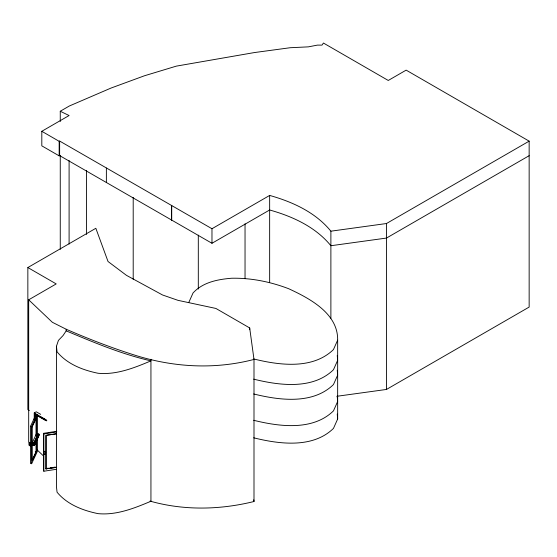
<?xml version="1.0" encoding="UTF-8"?>
<svg xmlns="http://www.w3.org/2000/svg" width="557" height="557" viewBox="0 0 557 557"><rect width="100%" height="100%" fill="white"/><g stroke="black" fill="none" stroke-linecap="round" stroke-linejoin="round"><path stroke-width="0.84" d="M32.076 443.198L36.504 433.652L38.161 433.91L33.775 443.323L32.076 443.198L32.097 445.175L33.803 445.391L34.095 444.521M33.803 445.391L34.095 442.425L32.445 442.397M34.562 445.057L34.29 443.198L34.513 445.092L38.851 435.818L38.837 434.042L34.437 443.226L34.437 444.395L33.886 444.305M30.844 443.066C27.927 440.496 29.612 448.141 30.83 445.44M151.142 501.168C134.404 508.207 116.566 515.42 98.039 513.638C82.791 510.497 67.181 504.531 57.058 492.193L56.438 486.644L56.438 346.259L58.436 340.383L63.08 335.53L66.179 330.858L66.179 329.243L52.365 322.294L28.686 299.812L56.208 283.917L27.85 267.548L27.85 409.618L29.34 410.481M188.858 302.333L193.049 292.954C202.894 282.218 217.703 279.377 231.594 278.242C251.144 277.839 270.458 281.779 288.686 288.721C309.622 298.406 338.196 313.438 337.653 340.16L337.653 419.01L333.469 428.396C312.79 448.601 279.238 444.145 253.693 437.809M337.653 340.16L333.469 349.545C312.79 369.751 279.238 365.288 253.693 358.952M36.95 439.264L36.95 452.263L31.631 463.716L30.531 463.542L30.531 426.279L35.843 414.826L36.95 414.993L36.95 434.063M31.631 463.716L31.631 426.446L36.95 414.993M35.739 418.829L31.951 426.996L36.358 418.133L36.358 435.33M32.153 445.134L32.445 444.263M37.987 434.258L33.775 443.323M34.29 443.198L38.83 434.028M33.775 444.604L38.851 434.07M34.569 443.518L38.851 434.293M34.569 443.734L38.851 434.509M34.569 444.173L38.851 434.725M34.29 445.064L38.851 435.163M34.569 444.611L38.851 435.379M34.499 445.092L38.851 435.602M32.292 459.797L36.08 451.63L36.08 442.167M36.358 440.49L36.358 451.671L32.222 460.576L32.222 427.038M60.26 121.517L60.26 111.247L69.36 105.99L111.087 88.034L144.472 75.766L176.332 66.13L254.472 52.553L290.134 47.735L308.341 46.858L317.441 45.11L321.995 45.11L323.443 43.042L388.257 80.466L406.15 70.133L529.15 141.144L529.15 307.074L386.467 389.447L336.874 396.285M529.15 155.695L386.467 238.069L330.886 245.728C315.527 226.873 292.592 216.422 269.651 209.982L211.973 243.277L59.634 155.598L59.167 155.863L41.81 145.843L41.81 131.292L69.096 115.536L60.26 111.247M41.81 131.292L59.167 141.318L59.634 141.053L211.973 228.732L269.651 195.43C292.592 201.878 315.527 212.321 330.886 231.183L330.886 318.256M27.85 267.548L95.839 228.293L108.03 261.505L126.46 275.346L162.533 294.98L177.996 300.341L215.9 308.446L249.682 327.948L253.999 359.439L253.999 501.509C219.945 509.927 183.921 510.692 150.028 501.105M34.235 419.832L34.235 412.96L36.247 411.797L40.675 414.352M330.886 231.183L386.467 223.524L529.15 141.144M36.853 450.808L36.449 451.045L37.054 451.393L37.054 438.394M45.187 453.67L44.811 454.046M44.943 451.267C44.811 449.569 46.113 457.046 44.95 453.593M253.999 359.439C215.329 369.486 175.566 367.502 137.468 355.993C113.196 348.494 89.489 339.331 66.179 329.243M56.243 469.314L43.843 471.229L43.55 470.595L43.55 433.325L56.772 431.285M43.55 433.325L43.843 433.966L56.243 432.044M46.83 435.198L56.264 433.736M56.334 467.434L45.973 468.869L45.973 435.33L56.334 433.896M46.684 468.416L48.396 468.152M50.109 467.887L51.829 467.622M53.542 467.358L55.254 467.093M45.973 468.869L56.264 467.274M30.531 426.279L31.631 426.446M37.876 434.551L38.426 434.641M37.987 435.539L38.12 434.279M37.876 435.72L38.426 435.804M32.153 442.801L33.803 443.059M34.437 443.226L33.886 443.142L33.914 444.625M32.076 445.057L33.726 445.315M35.258 451.497L36.358 451.671M253.693 379.15C279.238 385.486 312.79 389.942 333.469 369.737L337.653 360.351L337.25 355.429M253.693 393.966C279.238 400.302 312.79 404.765 333.469 384.553L337.653 375.174L337.25 370.245M253.693 420.291C279.238 426.627 312.79 431.083 333.469 410.878L337.653 401.493L337.25 396.57M66.179 330.858C93.806 342.437 121.656 354.155 150.94 360.866C134.265 367.885 116.49 375.035 98.039 373.26C82.791 370.12 67.181 364.153 57.058 351.808L56.438 346.259M34.235 412.96L46.781 420.201M35.989 414.206L38.217 415.494M39.707 416.358L41.197 417.214M42.687 418.077L44.922 419.365M46.753 420.89L34.84 414.011L34.84 417.458M45.625 420.472L35.843 414.826L35.843 416.559M31.178 444.249L28.686 441.882L28.686 299.812M36.79 449.576L43.641 456.086M253.769 499.803L253.999 501.509M337.25 414.088L337.653 419.01M386.467 223.524L386.467 389.447M269.651 195.43L269.651 282.503M249.682 327.948L249.682 329.674M245.038 223.81L245.038 278.618M211.973 228.732L211.973 243.277M198.306 235.131L198.306 289.069M171.716 205.484L171.716 220.029M171.472 205.624L171.472 220.168M150.94 359.258L150.94 501.251M133.2 197.415L133.2 279.315M106.373 168.04L106.373 182.585M86.46 170.435L86.46 234.42M69.096 160.534L69.096 244.057M60.26 155.375L60.26 249.334M59.634 141.053L59.634 155.598M59.167 141.318L59.167 155.863M46.05 435.483L46.05 469.029M43.843 433.966L43.843 471.229M37.054 414.993L37.054 434.056M36.08 418.948L36.08 435.289M35.244 413.774L35.244 416.364M29.646 442.731L29.646 442.731M44.978 454.435L45.521 454.415L44.978 454.435M44.971 451.657L45.514 451.63L44.971 451.657M28.894 443.031L29.444 443.156L28.922 442.989M28.901 444.932L29.458 444.932L28.929 444.89M45.11 452.423L45.674 452.451L45.11 452.423"/></g></svg>
